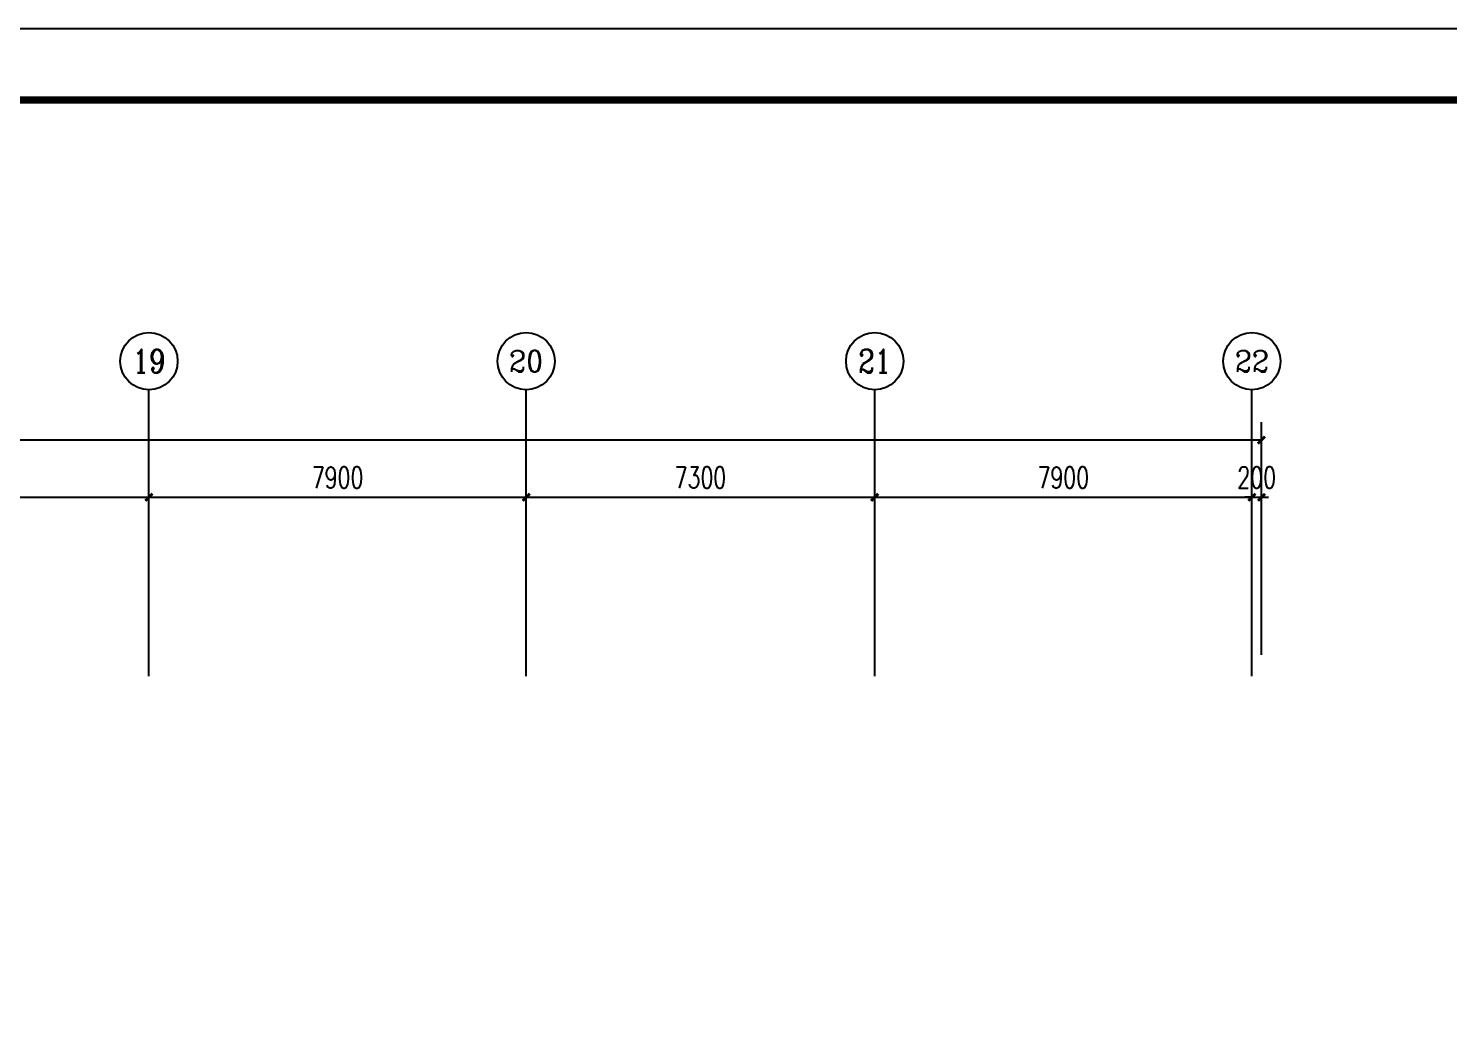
# Model space of a CAD drawing. Extents: x -70335 to 1144202, y 0 to 1100440.
# Drawn here: x 1063317 to 1093062, y 884205 to 905006 of the extents above; entities that cross this region are included whole.
import ezdxf
from ezdxf.enums import TextEntityAlignment as Align

# ---------------------------------------------------------------- set-up
doc = ezdxf.new("R2010")
doc.units = 0
doc.header["$LTSCALE"] = 1000
for name, color, linetype in [('3-建筑', 7, 'Continuous'), ('AXIS_TEXT', 7, 'Continuous'), ('BTTK', 7, 'Continuous'), ('PUB_TITLE', 4, 'Continuous'), ('改过图层标记', 3, 'Continuous')]:
    doc.layers.add(name, color=color, linetype=linetype)
doc.styles.add('_TCH_AXIS', font='COMPLEX', dxfattribs={"bigfont": 'GBCBIG'})
doc.styles.add('_TCH_DIM_T3', font='SIMPLEX', dxfattribs={"width": 0.705882, "bigfont": 'GBCBIG'})
doc.styles.add('COMPLEX', font='COMPLEX')
doc.styles.add('HZ(TK)', font='geniso.shx', dxfattribs={"width": 0.9, "bigfont": 'hztxt.shx'})
doc.dimstyles.new('_TCH_ARCH&&150', dxfattribs={"dimtxt": 446.25, "dimasz": 150, "dimexe": 375, "dimexo": 450, "dimgap": 189.375, "dimtad": 1, "dimdec": 0, "dimzin": 0, "dimdsep": 46, "dimtxsty": '_TCH_DIM_T3', "dimblk": 'ARCHTICK', "dimcen": 0.09, "dimclrt": 7, "dimazin": 2, "dimtfac": 1, "dimtdec": 0, "dimtix": 1, "dimtmove": 2, "dimatfit": 3, "dimfxl": 1, "dimtolj": 1, "dimtzin": 0, "dimarcsym": 0})

# ---------------------------------------------------------------- blocks, each defined once
blk = doc.blocks.new('vhtemplate_2019年新竖式图框_A1_1_2', base_point=(-420.5, 0))
at = {"layer": 'PUB_TITLE', "color": 7}
blk.add_lwpolyline([(-420.5, 594), (841, 594), (841, 0), (-420.5, 0)], close=True, dxfattribs=at)
at = {"layer": 'PUB_TITLE', "const_width": 1}
blk.add_lwpolyline([(-395.5, 10), (831, 10), (831, 584), (-395.5, 584)], close=True, dxfattribs=at)
at = {"layer": 'BTTK', "color": 4, "style": 'HZ(TK)', "width": 0.9}
for tag, p in [('合作单位', (796, 511.5)), ('建设单位', (796, 209.5)), ('工程名称', (796, 176.5)), ('子项名称', (806, 160)), ('图纸名称', (796, 141))]:
    blk.add_attdef(tag, text='', height=3.5, dxfattribs=at).set_placement(p, align=Align.MIDDLE_CENTER)
for tag, p in [('注册证书号', (808.5, 279)), ('注册印章号', (808.5, 271)), ('设计号', (806, 193)), ('图别', (789.75, 34)), ('图号', (822.25, 34)), ('版本号', (789.75, 26)), ('日期', (822.25, 26))]:
    blk.add_attdef(tag, text='', height=3.5, dxfattribs=at).set_placement(p, align=Align.MIDDLE)
blk = doc.blocks.new('_AXISO')
blk.add_circle((0, 0), 0.5)
at = {"layer": 'AXIS_TEXT', "style": 'COMPLEX', "width": 1.041667}
blk.add_attdef('A', text='', height=0.56, dxfattribs=at).set_placement((-0.25, -0.28), (0.25, -0.28), align=Align.FIT)
blk = doc.blocks.new('_ArchTick')
at = {"color": 0, "linetype": 'ByBlock', "const_width": 0.4}
blk.add_lwpolyline([(-0.5, -0.5), (0.5, 0.5)], dxfattribs=at)
blk = doc.blocks.new('*D3026')
at = {"layer": '3-建筑', "color": 0, "lineweight": -2, "transparency": 16777216}
for p, q in [((949942, 891886), (949942, 896761)), ((1089142, 891886), (1089142, 896761)), ((949942, 896386), (1089142, 896386))]:
    blk.add_line(p, q, dxfattribs=at)
at = {"layer": 'Defpoints', "color": 0, "transparency": 16777216}
for p in [(1089142, 896386), (949942, 891436), (1089142, 891436)]:
    blk.add_point(p, dxfattribs=at)
at = {"layer": '3-建筑', "color": 0, "lineweight": -2, "transparency": 16777216, "xscale": 150, "yscale": 150, "zscale": 150, "rotation": 180}
blk.add_blockref('_ArchTick', (949942, 896386), dxfattribs=at)
at = {"layer": '3-建筑', "color": 0, "lineweight": -2, "transparency": 16777216, "xscale": 150, "yscale": 150, "zscale": 150}
blk.add_blockref('_ArchTick', (1089142, 896386), dxfattribs=at)
at = {"layer": '3-建筑', "color": 7, "transparency": 16777216, "insert": (1019542, 896799), "char_height": 446.2, "attachment_point": 5, "style": '_TCH_DIM_T3'}
blk.add_mtext('\\A1;139200', dxfattribs=at)
blk = doc.blocks.new('*D3045')
at = {"layer": '3-建筑', "color": 0, "lineweight": -2, "transparency": 16777216}
for p, q in [((1057642, 891886), (1057642, 895561)), ((1065842, 891886), (1065842, 895561)), ((1057642, 895186), (1065842, 895186))]:
    blk.add_line(p, q, dxfattribs=at)
at = {"layer": 'Defpoints', "color": 0, "transparency": 16777216}
for p in [(1065842, 895186), (1057642, 891436), (1065842, 891436)]:
    blk.add_point(p, dxfattribs=at)
at = {"layer": '3-建筑', "color": 0, "lineweight": -2, "transparency": 16777216, "xscale": 150, "yscale": 150, "zscale": 150, "rotation": 180}
blk.add_blockref('_ArchTick', (1057642, 895186), dxfattribs=at)
at = {"layer": '3-建筑', "color": 0, "lineweight": -2, "transparency": 16777216, "xscale": 150, "yscale": 150, "zscale": 150}
blk.add_blockref('_ArchTick', (1065842, 895186), dxfattribs=at)
at = {"layer": '3-建筑', "color": 7, "transparency": 16777216, "insert": (1061742, 895599), "char_height": 446.2, "attachment_point": 5, "style": '_TCH_DIM_T3'}
blk.add_mtext('\\A1;8200', dxfattribs=at)
blk = doc.blocks.new('*D3046')
at = {"layer": '3-建筑', "color": 0, "lineweight": -2, "transparency": 16777216}
for p, q in [((1065842, 891886), (1065842, 895561)), ((1073742, 891886), (1073742, 895561)), ((1065842, 895186), (1073742, 895186))]:
    blk.add_line(p, q, dxfattribs=at)
at = {"layer": 'Defpoints', "color": 0, "transparency": 16777216}
for p in [(1073742, 895186), (1065842, 891436), (1073742, 891436)]:
    blk.add_point(p, dxfattribs=at)
at = {"layer": '3-建筑', "color": 0, "lineweight": -2, "transparency": 16777216, "xscale": 150, "yscale": 150, "zscale": 150, "rotation": 180}
blk.add_blockref('_ArchTick', (1065842, 895186), dxfattribs=at)
at = {"layer": '3-建筑', "color": 0, "lineweight": -2, "transparency": 16777216, "xscale": 150, "yscale": 150, "zscale": 150}
blk.add_blockref('_ArchTick', (1073742, 895186), dxfattribs=at)
at = {"layer": '3-建筑', "color": 7, "transparency": 16777216, "insert": (1069792, 895599), "char_height": 446.2, "attachment_point": 5, "style": '_TCH_DIM_T3'}
blk.add_mtext('\\A1;7900', dxfattribs=at)
blk = doc.blocks.new('*D3047')
at = {"layer": '3-建筑', "color": 0, "lineweight": -2, "transparency": 16777216}
for p, q in [((1073742, 891886), (1073742, 895561)), ((1081042, 891886), (1081042, 895561)), ((1073742, 895186), (1081042, 895186))]:
    blk.add_line(p, q, dxfattribs=at)
at = {"layer": 'Defpoints', "color": 0, "transparency": 16777216}
for p in [(1081042, 895186), (1073742, 891436), (1081042, 891436)]:
    blk.add_point(p, dxfattribs=at)
at = {"layer": '3-建筑', "color": 0, "lineweight": -2, "transparency": 16777216, "xscale": 150, "yscale": 150, "zscale": 150, "rotation": 180}
blk.add_blockref('_ArchTick', (1073742, 895186), dxfattribs=at)
at = {"layer": '3-建筑', "color": 0, "lineweight": -2, "transparency": 16777216, "xscale": 150, "yscale": 150, "zscale": 150}
blk.add_blockref('_ArchTick', (1081042, 895186), dxfattribs=at)
at = {"layer": '3-建筑', "color": 7, "transparency": 16777216, "insert": (1077392, 895599), "char_height": 446.2, "attachment_point": 5, "style": '_TCH_DIM_T3'}
blk.add_mtext('\\A1;7300', dxfattribs=at)
blk = doc.blocks.new('*D3048')
at = {"layer": '3-建筑', "color": 0, "lineweight": -2, "transparency": 16777216}
for p, q in [((1081042, 891886), (1081042, 895561)), ((1088942, 891886), (1088942, 895561)), ((1081042, 895186), (1088942, 895186))]:
    blk.add_line(p, q, dxfattribs=at)
at = {"layer": 'Defpoints', "color": 0, "transparency": 16777216}
for p in [(1088942, 895186), (1081042, 891436), (1088942, 891436)]:
    blk.add_point(p, dxfattribs=at)
at = {"layer": '3-建筑', "color": 0, "lineweight": -2, "transparency": 16777216, "xscale": 150, "yscale": 150, "zscale": 150, "rotation": 180}
blk.add_blockref('_ArchTick', (1081042, 895186), dxfattribs=at)
at = {"layer": '3-建筑', "color": 0, "lineweight": -2, "transparency": 16777216, "xscale": 150, "yscale": 150, "zscale": 150}
blk.add_blockref('_ArchTick', (1088942, 895186), dxfattribs=at)
at = {"layer": '3-建筑', "color": 7, "transparency": 16777216, "insert": (1084992, 895599), "char_height": 446.2, "attachment_point": 5, "style": '_TCH_DIM_T3'}
blk.add_mtext('\\A1;7900', dxfattribs=at)
blk = doc.blocks.new('*D3049')
at = {"layer": '3-建筑', "color": 0, "lineweight": -2, "transparency": 16777216}
for p, q in [((1088942, 891886), (1088942, 895561)), ((1089142, 891886), (1089142, 895561)), ((1088942, 895186), (1088792, 895186)), ((1088942, 895186), (1089142, 895186)), ((1089142, 895186), (1089292, 895186))]:
    blk.add_line(p, q, dxfattribs=at)
at = {"layer": 'Defpoints', "color": 0, "transparency": 16777216}
for p in [(1089142, 895186), (1088942, 891436), (1089142, 891436)]:
    blk.add_point(p, dxfattribs=at)
at = {"layer": '3-建筑', "color": 0, "lineweight": -2, "transparency": 16777216, "xscale": 150, "yscale": 150, "zscale": 150}
blk.add_blockref('_ArchTick', (1088942, 895186), dxfattribs=at)
at = {"layer": '3-建筑', "color": 0, "lineweight": -2, "transparency": 16777216, "xscale": 150, "yscale": 150, "zscale": 150, "rotation": 180}
blk.add_blockref('_ArchTick', (1089142, 895186), dxfattribs=at)
at = {"layer": '3-建筑', "color": 7, "transparency": 16777216, "insert": (1089042, 895599), "char_height": 446.2, "attachment_point": 5, "style": '_TCH_DIM_T3'}
blk.add_mtext('\\A1;200', dxfattribs=at)

msp = doc.modelspace()

# ---------------------------------------------------------------- linework, layer by layer
at = {"layer": '3-建筑'}
for p, q in [((1065841.7, 891436.2), (1065841.7, 897436.2)), ((1073741.7, 891436.2), (1073741.7, 897436.2)), ((1081041.7, 891436.2), (1081041.7, 897436.2)), ((1088941.7, 891436.2), (1088941.7, 897436.2))]:
    msp.add_line(p, q, dxfattribs=at)

# ---------------------------------------------------------------- block references
ref = msp.add_blockref('_AXISO', (1065841.7, 898036.2), dxfattribs=dict(at, xscale=1200, yscale=1200, zscale=1200))
ref.add_attrib('A', '19', dxfattribs={"layer": 'AXIS_TEXT', "height": 492.67, "style": '_TCH_AXIS'}).set_placement((1065501.6, 897789.9), (1066181.9, 897789.9), align=Align.FIT)
ref = msp.add_blockref('_AXISO', (1073741.7, 898036.2), dxfattribs=dict(at, xscale=1200, yscale=1200, zscale=1200))
ref.add_attrib('A', '20', dxfattribs={"layer": 'AXIS_TEXT', "height": 441.41, "style": '_TCH_AXIS'}).set_placement((1073384.4, 897815.5), (1074099.1, 897815.5), align=Align.FIT)
ref = msp.add_blockref('_AXISO', (1081041.7, 898036.2), dxfattribs=dict(at, xscale=1200, yscale=1200, zscale=1200))
ref.add_attrib('A', '21', dxfattribs={"layer": 'AXIS_TEXT', "height": 492.67, "style": '_TCH_AXIS'}).set_placement((1080701.6, 897789.9), (1081381.9, 897789.9), align=Align.FIT)
ref = msp.add_blockref('_AXISO', (1088941.7, 898036.2), dxfattribs=dict(at, xscale=1200, yscale=1200, zscale=1200))
ref.add_attrib('A', '22', dxfattribs={"layer": 'AXIS_TEXT', "height": 441.41, "style": '_TCH_AXIS'}).set_placement((1088584.4, 897815.5), (1089299.1, 897815.5), align=Align.FIT)
at = {"layer": '改过图层标记', "xscale": 150, "yscale": 150, "zscale": 150}
msp.add_blockref('vhtemplate_2019年新竖式图框_A1_1_2', (929665.1, 815905.6), dxfattribs=at)

# ---------------------------------------------------------------- dimensions: what is measured, and where the dimension line sits
at = {"layer": '3-建筑'}
for p1, p2, distance, picture, middle in [((949941.7, 891436.2), (1089141.7, 891436.2), 4950, '*D3026', (1019541.7, 896798.7)), ((1057641.7, 891436.2), (1065841.7, 891436.2), 3750, '*D3045', (1061741.7, 895598.7)), ((1065841.7, 891436.2), (1073741.7, 891436.2), 3750, '*D3046', (1069791.7, 895598.7)), ((1073741.7, 891436.2), (1081041.7, 891436.2), 3750, '*D3047', (1077391.7, 895598.7)), ((1081041.7, 891436.2), (1088941.7, 891436.2), 3750, '*D3048', (1084991.7, 895598.7)), ((1088941.7, 891436.2), (1089141.7, 891436.2), 3750, '*D3049', (1089041.7, 895598.7))]:
    dim = msp.add_aligned_dim(p1=p1, p2=p2, distance=distance, dimstyle='_TCH_ARCH&&150', dxfattribs=at)
    dim.commit()
    dim.dimension.update_dxf_attribs({"geometry": picture, "text_midpoint": middle})

doc.saveas('drawing.dxf')
